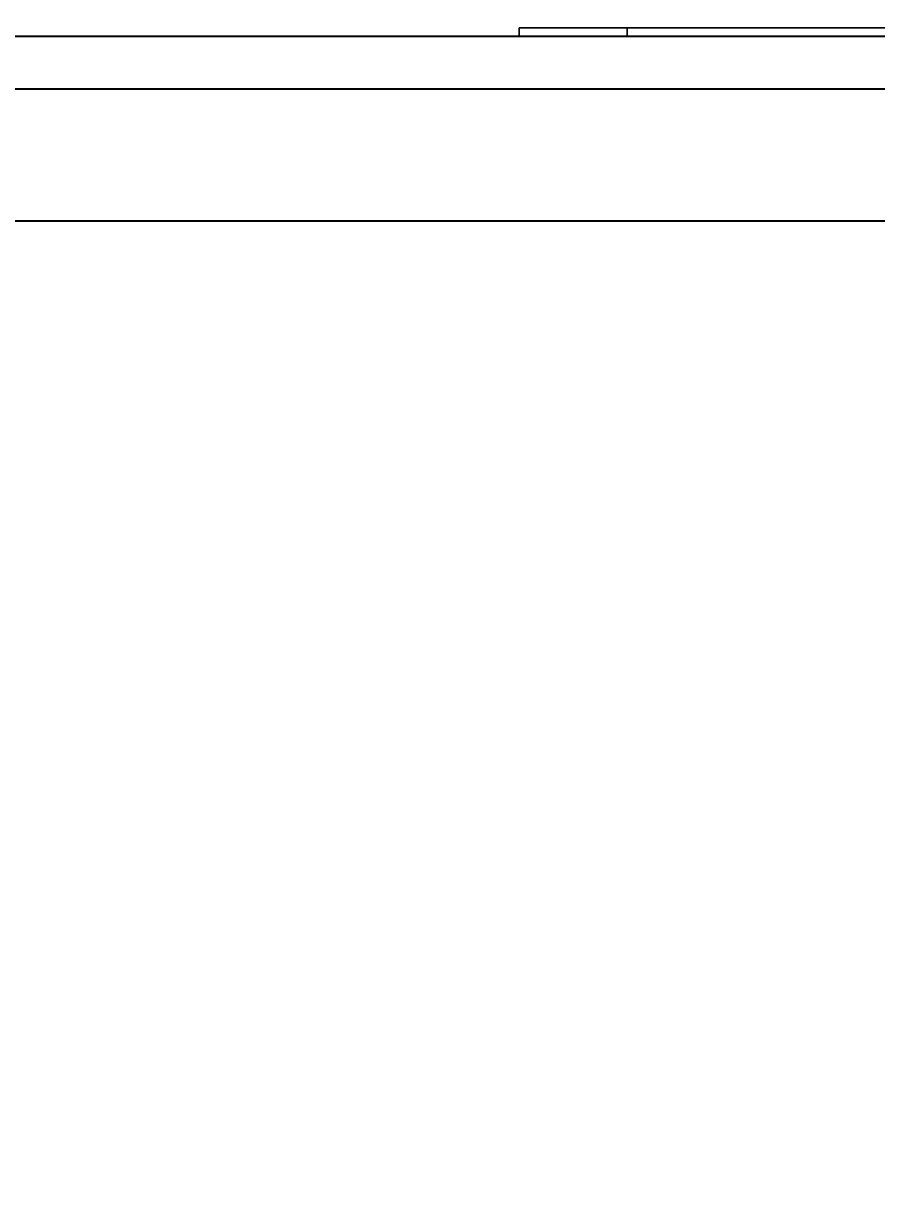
# Model space of a CAD drawing. Header units: inches. Extents: x -456 to 658, y -232 to 0.
# Drawn here: x -124.14 to -119.5, y -38.53 to -32.21 of the extents above; entities that cross this region are included whole.
import ezdxf

# ---------------------------------------------------------------- set-up
doc = ezdxf.new("R2010")
doc.units = ezdxf.units.IN
doc.header["$MEASUREMENT"] = 0
doc.styles.get("Standard").update_dxf_attribs({"font": 'arial.ttf'})
doc.dimstyles.get("Standard").update_dxf_attribs({"dimtxt": 0.18, "dimasz": 0.18, "dimexe": 0.18, "dimexo": 0.0625, "dimgap": 0.09, "dimtad": 0, "dimtih": 1, "dimtoh": 1, "dimdec": 4, "dimzin": 0, "dimdsep": 46, "dimtxsty": 'Standard', "dimcen": 0.09, "dimadec": 0, "dimazin": 0, "dimtfac": 1, "dimtdec": 4, "dimtofl": 0, "dimtmove": 0, "dimatfit": 3, "dimfxl": 1, "dimtolj": 1, "dimtzin": 0, "dimarcsym": 0})

# ---------------------------------------------------------------- blocks, each defined once
blk = doc.blocks.new('*D38')
at = {"color": 0, "lineweight": -2, "transparency": 16777216}
for p, q in [((-116.1649, -32.9605), (-116.1649, -46.1394)), ((-184.9635, -33.0321), (-184.9635, -46.1394)), ((-182.8035, -43.9794), (-161.0484, -43.9794)), ((-118.3249, -43.9794), (-140.0801, -43.9794))]:
    blk.add_line(p, q, dxfattribs=at)
at = {"color": 0, "transparency": 16777216}
for points in [[(-182.8035, -43.6194), (-182.8035, -44.3394), (-184.9635, -43.9794)], [(-118.3249, -43.6194), (-118.3249, -44.3394), (-116.1649, -43.9794)]]:
    blk.add_solid(points, dxfattribs=at)
at = {"layer": 'Defpoints', "color": 0, "transparency": 16777216}
for p in [(-116.1649, -32.2105), (-184.9635, -32.2821), (-116.1649, -43.9794)]:
    blk.add_point(p, dxfattribs=at)
at = {"color": 0, "transparency": 16777216, "insert": (-150.5642, -43.9794), "char_height": 3, "attachment_point": 5}
blk.add_mtext('\\A1;##" MAX."', dxfattribs=at)
blk = doc.blocks.new('ironridge flashfoot front view')
at = {"color": 0, "linetype": 'Continuous', "lineweight": 0}
for p, q in [((7325.6876, 2674.0438), (7326.2739, 2674.0438)), ((7325.6876, 2674.0438), (7325.6876, 2673.9969)), ((7326.2739, 2674.0438), (7325.6876, 2674.0438)), ((7325.6876, 2673.9969), (7325.6876, 2674.0438)), ((7326.2739, 2673.9969), (7326.2739, 2674.0438)), ((7330.8317, 2674.0438), (7326.2739, 2674.0438)), ((7326.2739, 2674.0438), (7326.2739, 2673.9969)), ((7326.2739, 2674.0438), (7330.8317, 2674.0438)), ((7326.2739, 2673.9969), (7325.6876, 2673.9969)), ((7326.2739, 2673.9969), (7325.6876, 2673.9969)), ((7326.2739, 2673.9969), (7330.8317, 2673.9969)), ((7326.2739, 2673.9969), (7330.8317, 2673.9969))]:
    blk.add_line(p, q, dxfattribs=at)

msp = doc.modelspace()

# ---------------------------------------------------------------- linework, layer by layer
for points in [[(0, -32.28212), (-228.1713, -32.28212)], [(0, -32.56878), (-228.1713, -32.56878)], [(0, -33.28543), (-228.1713, -33.28543)]]:
    msp.add_lwpolyline(points)

# ---------------------------------------------------------------- block references
msp.add_blockref('ironridge flashfoot front view', (-7447.12974, -2706.27899))

# ---------------------------------------------------------------- dimensions: what is measured, and where the dimension line sits
dim = msp.add_linear_dim(base=(-116.16491, -43.97939), p1=(-184.96354, -32.28212), p2=(-116.16491, -32.21045), text='##" MAX."', dimstyle='Standard', override={"dimscale": 12, "dimtxt": 0.25})
dim.commit()
dim.dimension.update_dxf_attribs({"geometry": '*D38', "text_midpoint": (-150.56423, -43.97939)})

doc.saveas('drawing.dxf')
